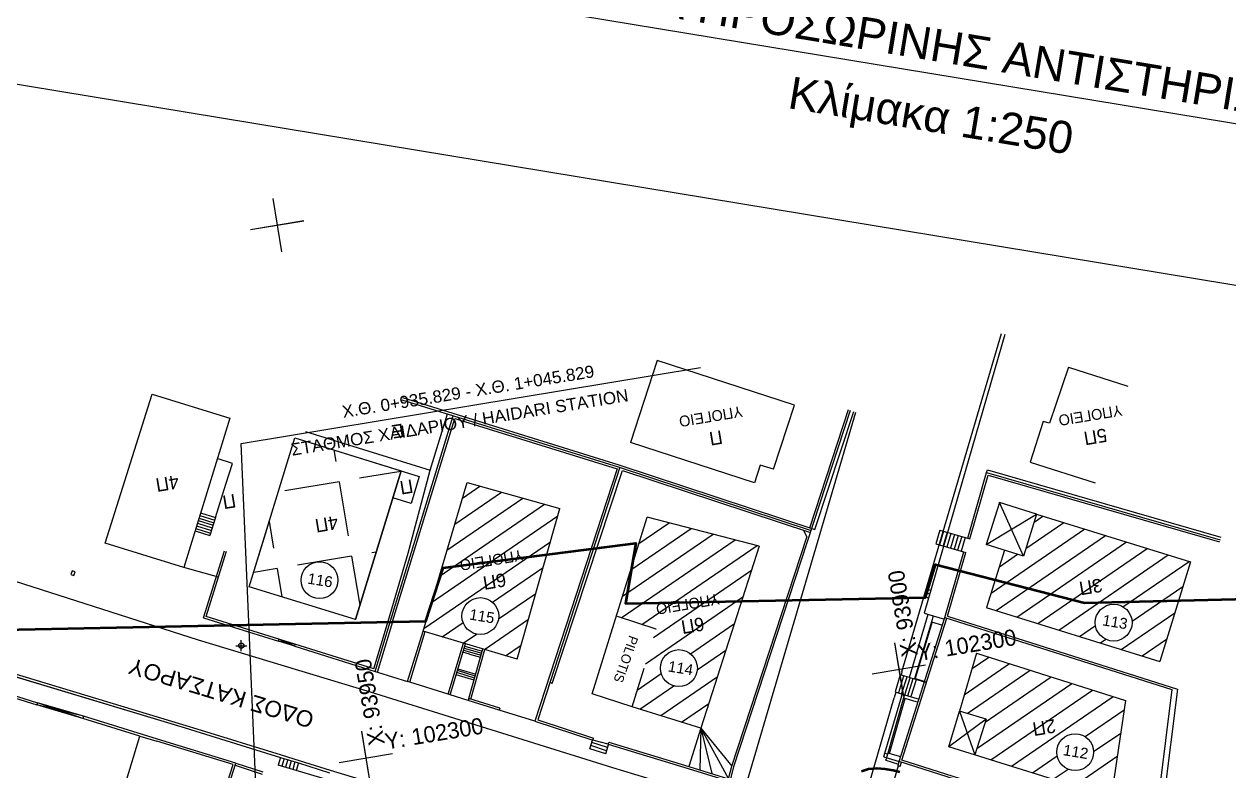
# Model space of a CAD drawing. Header units: metres. Extents: x 93017 to 94633, y 101979 to 102793.
# Drawn here: x 94074.48 to 94096.77, y 102369.4 to 102383.22 of the extents above; entities that cross this region are included whole.
import ezdxf
from ezdxf.enums import TextEntityAlignment as Align

# ---------------------------------------------------------------- set-up
doc = ezdxf.new("R2010")
doc.units = ezdxf.units.M
doc.header["$LTSCALE"] = 0.75
doc.header["$MEASUREMENT"] = 0
doc.header["$PDMODE"] = 34
doc.header["$PDSIZE"] = 0.1
doc.linetypes.add('DIAK1-1', pattern=[2, 1, -1])
for name, color, linetype in [('CG_DIAF', 253, 'Continuous'), ('CG_FREATIO', 252, 'Continuous'), ('CG_KG', 253, 'KG'), ('CG_KR', 253, 'Continuous'), ('CG_KT', 253, 'Continuous'), ('CG_KTISMATA_TXT', 252, 'Continuous'), ('CG_MD', 253, 'Continuous'), ('CG_MD_FRA', 253, 'Continuous'), ('CG_SBL_BS', 253, 'Continuous'), ('CG_SBL_PR', 253, 'Continuous'), ('CG_SK', 253, 'Continuous'), ('CG_STA-KYK', 8, 'Continuous'), ('CG_STA-SHM', 8, 'Continuous'), ('GEOLOGY', 7, 'Continuous'), ('GSLAYER', 7, 'Continuous'), ('HATCH DIAKINDYNEYSHS', 112, 'Continuous'), ('KANABOS', 8, 'Continuous'), ('LEZANTES', 6, 'Continuous'), ('NORTH', 8, 'Continuous'), ('OD_TEC', 7, 'Continuous'), ('OTM Solid 252', 252, 'Continuous'), ('OTM Text 0.25', 2, 'Continuous'), ('OTM Title + Pinakida', 7, 'Continuous'), ('ΖΩΝΗ ΕΠΙΡΡΟΗΣ', 1, 'Continuous'), ('ΚΤΗΡΙΑ', 7, 'Continuous')]:
    doc.layers.add(name, color=color, linetype=linetype)
doc.styles.add('ARIAL', font='ARIAL.TTF')
doc.styles.add('Arial Greek', font='ARIAL.TTF')
doc.styles.add('GRSIMP', font='grsimp')
doc.styles.add('KTISMATA', font='win-sim.shx')
doc.linetypes.add('KG', pattern='A,5,-0.5,[114,OrizLt.shx,S=1,R=0,X=0,Y=0.5],-0.5', length=6)
doc.linetypes.add('P3', pattern='A,1e-05,[114,OrizLt.shx,S=0.5,R=0,X=0,Y=0],-0.5,[114,OrizLt.shx,S=0.5,R=0,X=0,Y=0],-0.5,[114,OrizLt.shx,S=1,R=0,X=0,Y=0],-0.5', length=1.50001)
pattern_1 = [(214.4408012, (109260.27855, 125634.61407), (0.1795635333, -0.2618457323), [])]

# ---------------------------------------------------------------- blocks, each defined once
blk = doc.blocks.new('SHM_STA')
at = {"layer": 'CG_STA-KYK'}
blk.add_circle((0, 0), 0.4, dxfattribs=at)
at = {"layer": 'CG_STA-SHM'}
blk.add_point((0, 0), dxfattribs=at)
blk = doc.blocks.new('ARI_KAN')
at = {"layer": 'OTM Solid 252', "style": 'GRSIMP'}
blk.add_text('X:', height=1.5, rotation=90, dxfattribs=at).set_placement((1.2, 1), align=Align.MIDDLE_LEFT)
blk.add_text('Y:', height=1.5, dxfattribs=at).set_placement((2, 1.2), align=Align.MIDDLE_LEFT)
blk.add_attdef('X', text='', height=1.5, rotation=90, dxfattribs=at).set_placement((1.2, 3.5), align=Align.MIDDLE_LEFT)
blk.add_attdef('Y', text='', height=1.5, dxfattribs=at).set_placement((4.5, 1.2), align=Align.MIDDLE_LEFT)
blk = doc.blocks.new('cross')
at = {"layer": 'GEOLOGY', "color": 6}
for p, q in [((11345.51, -2144.54), (11345.51, -2149.54)), ((11343.01, -2147.04), (11348.01, -2147.04))]:
    blk.add_line(p, q, dxfattribs=at)

msp = doc.modelspace()

# ---------------------------------------------------------------- hatches: boundary and pattern name
at = {"layer": 'HATCH DIAKINDYNEYSHS', "ltscale": 15}
h = msp.add_hatch(dxfattribs=at)
h.set_pattern_fill('ANSI31', color=256, scale=0.1, angle=529.4408, style=0)
h.set_pattern_definition(pattern_1)
h.paths.add_polyline_path([(94095.493, 102371.425), (94095.84, 102372.552), (94094.1, 102372.509), (94092.448, 102372.934), (94092.289, 102372.421)])
h.paths.add_polyline_path([(94094.302, 102372.087, -1), (94094.975, 102372.199, -1)], flags=16)
h.paths.add_polyline_path([(94094.1, 102372.509), (94095.84, 102372.552), (94096.06, 102373.268), (94093.213, 102374.153), (94092.97, 102373.373), (94092.619, 102373.483), (94092.448, 102372.934)])
h.paths.add_polyline_path([(94087, 102370.191), (94087.753, 102372.539), (94085.607, 102372.495), (94085.729, 102373.205), (94085.436, 102372.261), (94086.17, 102372.023), (94085.729, 102370.586)])
h.paths.add_polyline_path([(94086.257, 102371.246, -1), (94086.93, 102371.358, -1)], flags=16)
h.paths.add_polyline_path([(94085.607, 102372.495), (94087.753, 102372.539), (94088.08, 102373.559), (94086.006, 102374.097), (94085.729, 102373.205)])
h.paths.add_polyline_path([(94083.599, 102371.467), (94084.147, 102373.402), (94082.23, 102373.155), (94081.912, 102372.169), (94081.858, 102371.988)])
h.paths.add_polyline_path([(94082.583, 102372.209, -1), (94083.256, 102372.321, -1)], flags=16)
h.paths.add_polyline_path([(94081.912, 102372.169), (94082.23, 102373.155), (94084.147, 102373.402), (94084.389, 102374.253), (94082.674, 102374.739)])
h.paths.add_polyline_path([(94094.9, 102372.045), (94094.384, 102371.96), (94094.334, 102372.26), (94094.85, 102372.346)], flags=8)
h.paths.add_polyline_path([(94094.47, 102373.038), (94093.9, 102372.944), (94093.962, 102372.574), (94094.532, 102372.669)], flags=24)
h.paths.add_polyline_path([(94086.855, 102371.204), (94086.339, 102371.119), (94086.29, 102371.416), (94086.805, 102371.501)], flags=8)
h.paths.add_polyline_path([(94087.36, 102372.737), (94086.106, 102372.529), (94086.155, 102372.233), (94087.41, 102372.441)], flags=24)
h.paths.add_polyline_path([(94087.105, 102372.322), (94086.536, 102372.227), (94086.597, 102371.857), (94087.167, 102371.952)], flags=24)
h.paths.add_polyline_path([(94083.18, 102372.168), (94082.662, 102372.082), (94082.613, 102372.382), (94083.13, 102372.468)], flags=8)
h.paths.add_polyline_path([(94083.729, 102373.55), (94082.475, 102373.342), (94082.524, 102373.046), (94083.779, 102373.254)], flags=24)
h.paths.add_polyline_path([(94083.436, 102373.138), (94082.866, 102373.043), (94082.928, 102372.673), (94083.497, 102372.768)], flags=24)
h.paths.add_polyline_path([(94080.204, 102372.832), (94079.688, 102372.746), (94079.638, 102373.046), (94080.154, 102373.132)], flags=9)
h.paths.add_polyline_path([(94086.008, 102376.621), (94078.702, 102375.42), (94078.76, 102375.065), (94086.066, 102376.266)], flags=9)
h.paths.add_polyline_path([(94080.329, 102374.199), (94079.76, 102374.104), (94079.821, 102373.734), (94080.391, 102373.829)], flags=9)
h = msp.add_hatch(dxfattribs=at)
h.set_pattern_fill('ANSI31', color=256, scale=0.1, angle=529.4408, style=0)
h.set_pattern_definition(pattern_1)
h.paths.add_polyline_path([(94094.703, 102365.768), (94095.257, 102367.619), (94092.711, 102368.443), (94091.318, 102368.895), (94090.623, 102367.451), (94090.563, 102367.223)])
h.paths.add_polyline_path([(94093.365, 102367.069, -1), (94094.038, 102367.181, -1)], flags=16)
h.paths.add_polyline_path([(94092.277, 102370.356), (94092.071, 102369.696), (94094.594, 102368.909), (94094.858, 102370.702), (94092.103, 102371.578), (94091.784, 102370.502)])
h.paths.add_polyline_path([(94094.264, 102369.801, -1), (94093.591, 102369.69, -1)], flags=16)
h.paths.add_polyline_path([(94093.962, 102367.028), (94093.485, 102366.948), (94093.435, 102367.245), (94093.913, 102367.324)], flags=8)
h.paths.add_polyline_path([(94093.059, 102367.485), (94092.489, 102367.39), (94092.55, 102367.02), (94093.12, 102367.115)], flags=24)
h.paths.add_polyline_path([(94094.188, 102369.648), (94093.674, 102369.563), (94093.625, 102369.859), (94094.139, 102369.945)], flags=8)
h.paths.add_polyline_path([(94093.608, 102370.433), (94093.039, 102370.339), (94093.1, 102369.969), (94093.67, 102370.063)], flags=24)
at = {"layer": 'NORTH'}
h = msp.add_hatch(dxfattribs=at)
h.set_pattern_fill('ANGLE', color=256, scale=0.2, angle=189.4408, style=0)
h.set_pattern_definition([(189.440801, (109260.2786, 125634.6141), (0.22914778, -1.37807848), [1.016, -0.381]), (279.440801, (109260.2786, 125634.6141), (1.37807848, 0.22914778), [1.016, -0.381])])
edge = h.paths.add_edge_path(flags=16)
edge.add_arc((94079.943, 102372.929), 0.341, 0, 360)
h.paths.add_polyline_path([(94080.606, 102372.203), (94078.642, 102372.803), (94079.486, 102375.566), (94081.454, 102374.955)])

# ---------------------------------------------------------------- linework, layer by layer
at = {"color": 7, "ltscale": 0.1}
msp.add_line((94068.687, 102386.037), (94118.401, 102377.83), dxfattribs=at)
at = {"layer": 'CG_DIAF', "linetype": 'DIAK1-1'}
for p, q in [((94086.17, 102372.023), (94085.436, 102372.261)), ((94085.729, 102370.586), (94086.17, 102372.023))]:
    msp.add_line(p, q, dxfattribs=at)
at = {"layer": 'CG_DIAF'}
for p, q in [((94091.441, 102372.107), (94091.473, 102372.097)), ((94075.827, 102367.444), (94076.616, 102370.041))]:
    msp.add_line(p, q, dxfattribs=at)
at = {"layer": 'CG_FREATIO'}
for p, q in [((94091.234, 102372.668), (94091.151, 102372.692)), ((94091.254, 102372.735), (94091.171, 102372.76)), ((94091.215, 102372.598), (94091.131, 102372.623))]:
    msp.add_line(p, q, dxfattribs=at)
msp.add_lwpolyline([(94075.418, 102373.084), (94075.367, 102373.103), (94075.343, 102373.037), (94075.394, 102373.018)], close=True, dxfattribs=at)
at = {"layer": 'CG_KG'}
for p, q in [((94078.072, 102372.982), (94077.432, 102373.165)), ((94081.013, 102371.226), (94081.574, 102371.051)), ((94082.696, 102370.702), (94082.359, 102370.809)), ((94083.929, 102370.318), (94083.27, 102370.523)), ((94085.285, 102369.891), (94085.001, 102369.967)), ((94090.651, 102369.492), (94090.563, 102369.197))]:
    msp.add_line(p, q, dxfattribs=at)
at = {"layer": 'CG_KR'}
for p, q in [((94090.722, 102371.23), (94092.562, 102377.495)), ((94092.623, 102377.478), (94091.215, 102372.598)), ((94087.834, 102369.117), (94089.868, 102376.038)), ((94073.158, 102373.276), (94077.699, 102371.827)), ((94091.215, 102372.598), (94091.131, 102372.321)), ((94090.859, 102371.129), (94091.209, 102372.298)), ((94091.131, 102372.321), (94091.507, 102372.208)), ((94091.267, 102372.159), (94090.951, 102371.102)), ((94077.699, 102371.827), (94080.883, 102370.86)), ((94090.722, 102371.23), (94090.704, 102371.171)), ((94090.859, 102371.129), (94090.951, 102371.102)), ((94082.321, 102370.821), (94081.613, 102371.039)), ((94090.951, 102371.102), (94091.157, 102371.04)), ((94080.883, 102370.86), (94085.362, 102369.464)), ((94089.364, 102366.589), (94090.578, 102370.748)), ((94090.611, 102370.856), (94090.578, 102370.748)), ((94085.362, 102369.464), (94087.194, 102368.906))]:
    msp.add_line(p, q, dxfattribs=at)
at = {"layer": 'CG_KR', "flags": 128}
for points in [[(94079.354, 102343.79, 0.000001), (94076.787, 102345.638, 0.000007)], [(94078.306, 102345.533, -0.000003), (94080.419, 102344.009, -0.000361)]]:
    msp.add_lwpolyline(points, format="xyb", dxfattribs=at)
at = {"layer": 'CG_KR'}
msp.add_lwpolyline([(94091.278, 102372.155), (94090.966, 102371.11), (94091.153, 102371.054)], dxfattribs=at)
at = {"layer": 'CG_KT'}
for p, q in [((94086.189, 102376.998), (94085.696, 102375.478)), ((94088.732, 102376.169), (94086.189, 102376.998)), ((94093.801, 102376.871), (94093.455, 102375.834)), ((94093.801, 102376.871), (94094.901, 102376.523)), ((94075.976, 102373.617), (94076.843, 102376.375)), ((94076.843, 102376.375), (94078.281, 102375.929)), ((94088.346, 102374.981), (94088.732, 102376.169)), ((94078.281, 102375.929), (94077.432, 102373.165, 12.484)), ((94081.989, 102374.968), (94082.311, 102376.007)), ((94093.336, 102375.867), (94093.096, 102375.112)), ((94093.455, 102375.834), (94093.336, 102375.867)), ((94079.685, 102375.684), (94081.989, 102374.968)), ((94078.642, 102372.803), (94079.486, 102375.566)), ((94079.486, 102375.566), (94081.79, 102374.85)), ((94087.992, 102374.732), (94085.696, 102375.478)), ((94078.332, 102375.09), (94078.05, 102375.179)), ((94078.212, 102374.709), (94078.332, 102375.09)), ((94080.606, 102372.203), (94081.454, 102374.955)), ((94088.099, 102375.061), (94087.992, 102374.732)), ((94088.346, 102374.981), (94088.099, 102375.061)), ((94093.096, 102375.112), (94094.297, 102374.732)), ((94078.018, 102374.088), (94078.212, 102374.709)), ((94081.79, 102374.85), (94081.636, 102374.35)), ((94081.858, 102371.988), (94082.674, 102374.739)), ((94082.674, 102374.739), (94084.389, 102374.253)), ((94081.636, 102374.35), (94081.3, 102374.453)), ((94083.599, 102371.467), (94084.389, 102374.253)), ((94077.742, 102374.175), (94078.018, 102374.088)), ((94084.99, 102370.826), (94086.006, 102374.097)), ((94088.08, 102373.559), (94086.006, 102374.097)), ((94093.213, 102374.153), (94096.06, 102373.268)), ((94078.642, 102372.803), (94078.991, 102373.949)), ((94077.432, 102373.165), (94075.976, 102373.617)), ((94088.08, 102373.559), (94087, 102370.191)), ((94092.619, 102373.483), (94092.289, 102372.421)), ((94096.06, 102373.268), (94095.493, 102371.425)), ((94080.606, 102372.203), (94078.642, 102372.803)), ((94092.277, 102372.425), (94095.493, 102371.425)), ((94083.599, 102371.467), (94081.858, 102371.988)), ((94092.103, 102371.578), (94091.784, 102370.502)), ((94092.103, 102371.578), (94094.858, 102370.702)), ((94085.729, 102370.586), (94084.99, 102370.826)), ((94094.858, 102370.702), (94094.594, 102368.909)), ((94087, 102370.191), (94085.729, 102370.586)), ((94092.277, 102370.356), (94091.784, 102370.502)), ((94092.277, 102370.356), (94092.071, 102369.696)), ((94094.594, 102368.909), (94091.59, 102369.846))]:
    msp.add_line(p, q, dxfattribs=at)
at = {"layer": 'CG_MD'}
for p, q in [((94081.464, 102376.27), (94085.469, 102375.028)), ((94081.476, 102376.308), (94085.481, 102375.066)), ((94087.611, 102369.477), (94089.772, 102376.076)), ((94089.017, 102373.898), (94089.735, 102376.091)), ((94089.112, 102373.867), (94089.828, 102376.054)), ((94081.258, 102372.174), (94082.419, 102375.974)), ((94081.296, 102372.162), (94082.446, 102375.923)), ((94082.446, 102375.923), (94085.449, 102374.992)), ((94081.584, 102373.431), (94081.989, 102374.968)), ((94085.449, 102374.992), (94083.929, 102370.318)), ((94085.5, 102375.018), (94083.98, 102370.344)), ((94084.248, 102371.018), (94085.55, 102374.959)), ((94085.469, 102375.028), (94089.042, 102373.848)), ((94085.481, 102375.066), (94089.112, 102373.867)), ((94085.55, 102374.959), (94089.03, 102373.81)), ((94091.938, 102373.705), (94092.287, 102374.924)), ((94092.287, 102374.924), (94092.302, 102374.974)), ((94092.287, 102374.924), (94096.608, 102373.677)), ((94092.302, 102374.974), (94096.622, 102373.727)), ((94091.977, 102373.694), (94092.315, 102374.875)), ((94092.315, 102374.875), (94096.597, 102373.638)), ((94088.897, 102373.854), (94088.961, 102373.727)), ((94087.573, 102369.488, 13.836), (94088.961, 102373.727, 2.455)), ((94077.795, 102372.23), (94078.184, 102373.473)), ((94077.845, 102372.256), (94078.223, 102373.463)), ((94081.22, 102372.186), (94081.584, 102373.431)), ((94091.517, 102372.236), (94091.866, 102373.453)), ((94091.567, 102372.262), (94091.904, 102373.441)), ((94077.795, 102372.23), (94079.181, 102371.797)), ((94080.948, 102371.287), (94077.845, 102372.256)), ((94090.672, 102369.57), (94091.517, 102372.236)), ((94091.517, 102372.236), (94095.716, 102370.904)), ((94091.567, 102372.262), (94095.818, 102370.913)), ((94080.948, 102371.287), (94081.22, 102372.186)), ((94080.975, 102371.237), (94081.258, 102372.174)), ((94081.013, 102371.226), (94081.297, 102372.163)), ((94090.722, 102369.596), (94091.555, 102372.223)), ((94079.181, 102371.797), (94079.193, 102371.835)), ((94079.484, 102371.707), (94079.181, 102371.797)), ((94079.494, 102371.741), (94079.181, 102371.797)), ((94079.193, 102371.835), (94079.484, 102371.707)), ((94081.574, 102371.051), (94081.858, 102371.988)), ((94081.613, 102371.039), (94081.896, 102371.976)), ((94079.484, 102371.707), (94079.494, 102371.741)), ((94079.484, 102371.707), (94080.975, 102371.237, 12.796)), ((94082.321, 102370.821), (94082.606, 102371.764)), ((94082.359, 102370.809), (94082.644, 102371.752)), ((94082.708, 102370.741), (94082.967, 102371.656)), ((94082.746, 102370.729), (94083.005, 102371.644)), ((94073.754, 102371.362), (94077.472, 102370.24)), ((94073.243, 102371.121), (94074.721, 102370.661)), ((94073.231, 102371.083), (94074.71, 102370.623)), ((94081.613, 102371.039), (94081.574, 102371.051)), ((94084.248, 102371.018), (94084.204, 102371.032)), ((94095.818, 102370.913), (94094.793, 102362.709)), ((94082.359, 102370.809), (94082.321, 102370.821)), ((94082.708, 102370.741), (94082.696, 102370.702)), ((94083.27, 102370.523), (94082.696, 102370.702)), ((94083.282, 102370.561), (94082.708, 102370.741)), ((94090.406, 102369.726), (94090.719, 102370.79)), ((94090.719, 102370.79), (94090.727, 102370.819)), ((94090.727, 102370.819), (94091.038, 102370.726)), ((94090.767, 102370.807), (94090.75, 102370.749)), ((94090.75, 102370.749), (94091.02, 102370.668)), ((94074.721, 102370.661), (94074.71, 102370.623)), ((94075.563, 102370.371), (94074.71, 102370.623)), ((94075.575, 102370.409), (94074.71, 102370.623)), ((94075.575, 102370.409), (94074.721, 102370.661)), ((94075.563, 102370.371), (94074.721, 102370.661)), ((94083.282, 102370.561), (94083.27, 102370.523)), ((94075.575, 102370.409), (94075.563, 102370.371)), ((94076.616, 102370.041), (94075.563, 102370.371)), ((94076.943, 102369.984), (94075.575, 102370.409)), ((94077.472, 102370.24), (94077.671, 102370.18)), ((94083.929, 102370.318), (94085.001, 102369.967)), ((94083.98, 102370.344), (94085.014, 102370.005)), ((94076.616, 102370.041), (94076.931, 102369.946)), ((94077.458, 102370.193), (94077.657, 102370.133)), ((94077.671, 102370.18), (94079.235, 102369.695)), ((94085.001, 102369.967), (94085.014, 102370.005)), ((94078.344, 102369.516), (94076.931, 102369.946)), ((94078.395, 102369.543), (94076.943, 102369.984)), ((94085.285, 102369.891), (94085.297, 102369.929)), ((94085.285, 102369.891), (94086.764, 102369.443)), ((94085.297, 102369.929), (94086.776, 102369.481)), ((94079.22, 102369.648), (94079.553, 102369.546)), ((94079.235, 102369.695), (94079.567, 102369.592)), ((94079.567, 102369.592), (94080.143, 102369.41)), ((94090.386, 102369.659), (94090.406, 102369.726)), ((94090.386, 102369.659), (94090.672, 102369.57)), ((94090.406, 102369.726), (94090.454, 102369.713)), ((94090.426, 102369.595), (94090.44, 102369.642)), ((94090.426, 102369.595), (94090.659, 102369.522)), ((94090.459, 102369.728), (94090.435, 102369.644)), ((94090.699, 102369.657), (94090.459, 102369.728)), ((94090.651, 102369.492), (94090.672, 102369.57)), ((94095.364, 102368.082), (94090.672, 102369.57)), ((94090.689, 102369.482), (94090.71, 102369.558)), ((94095.369, 102368.122), (94090.722, 102369.596)), ((94077.88, 102368.062), (94078.344, 102369.516)), ((94077.919, 102368.05), (94078.395, 102369.543)), ((94078.383, 102369.505), (94078.883, 102369.341)), ((94078.395, 102369.543), (94078.895, 102369.379)), ((94079.553, 102369.546), (94080.129, 102369.364)), ((94080.143, 102369.41), (94081.218, 102369.084)), ((94086.764, 102369.443), (94087.541, 102369.203)), ((94086.776, 102369.481), (94087.512, 102369.254)), ((94087.512, 102369.254), (94087.573, 102369.488)), ((94087.541, 102369.203), (94087.611, 102369.477)), ((94090.689, 102369.482), (94090.651, 102369.492))]:
    msp.add_line(p, q, dxfattribs=at)
at = {"layer": 'CG_MD', "flags": 128}
for points in [[(94091.3, 102372.27), (94091.267, 102372.159), (94091.473, 102372.097)], [(94080.975, 102371.237), (94081.013, 102371.226)], [(94095.716, 102370.904), (94095.369, 102368.122)], [(94090.75, 102370.749), (94090.459, 102369.728)], [(94090.488, 102369.72), (94090.779, 102370.741)]]:
    msp.add_lwpolyline(points, dxfattribs=at)
at = {"layer": 'CG_MD_FRA'}
for p, q in [((94073.74, 102371.315), (94077.458, 102370.193)), ((94077.657, 102370.133), (94079.22, 102369.648))]:
    msp.add_line(p, q, dxfattribs=at)
at = {"layer": 'CG_SBL_BS'}
for p, q in [((94092.524, 102374.366), (94092.282, 102373.587)), ((94093.213, 102374.153), (94092.524, 102374.366)), ((94092.97, 102373.373), (94092.524, 102374.366)), ((94092.282, 102373.587), (94093.213, 102374.153)), ((94093.213, 102374.153), (94092.97, 102373.373)), ((94092.97, 102373.373), (94092.282, 102373.587)), ((94091.59, 102369.846), (94091.784, 102370.502)), ((94091.784, 102370.502), (94092.071, 102369.696)), ((94092.277, 102370.356), (94091.59, 102369.846))]:
    msp.add_line(p, q, dxfattribs=at)
at = {"layer": 'CG_SBL_PR', "linetype": 'P3', "flags": 128}
for points in [[(94073.74, 102371.315), (94077.458, 102370.193)], [(94077.657, 102370.133), (94079.22, 102369.648)]]:
    msp.add_lwpolyline(points, dxfattribs=at)
at = {"layer": 'CG_SK'}
for p, q in [((94077.698, 102374.032), (94077.973, 102373.945)), ((94077.713, 102374.079), (94077.988, 102373.993)), ((94077.728, 102374.127), (94078.003, 102374.041)), ((94078.018, 102374.088), (94077.913, 102373.755)), ((94077.639, 102373.84), (94077.913, 102373.755)), ((94077.654, 102373.888), (94077.928, 102373.802)), ((94077.669, 102373.936), (94077.943, 102373.85)), ((94077.682, 102373.984), (94077.958, 102373.898)), ((94091.423, 102373.853), (94091.349, 102373.601)), ((94091.49, 102373.834), (94091.416, 102373.582)), ((94091.423, 102373.853), (94091.977, 102373.694)), ((94091.557, 102373.815), (94091.483, 102373.562)), ((94091.625, 102373.795), (94091.551, 102373.543)), ((94091.349, 102373.601), (94091.904, 102373.441)), ((94091.692, 102373.776), (94091.618, 102373.524)), ((94091.759, 102373.757), (94091.685, 102373.504)), ((94091.827, 102373.737), (94091.752, 102373.485)), ((94091.894, 102373.718), (94091.82, 102373.466)), ((94082.721, 102371.558), (94082.596, 102371.595)), ((94082.607, 102371.631), (94082.934, 102371.539)), ((94082.619, 102371.67), (94082.945, 102371.578)), ((94082.63, 102371.708), (94082.955, 102371.616)), ((94082.721, 102371.558), (94082.923, 102371.501)), ((94082.803, 102371.078), (94082.47, 102371.178)), ((94082.814, 102371.116), (94082.482, 102371.217)), ((94082.825, 102371.155), (94082.494, 102371.255)), ((94082.503, 102371.286), (94082.835, 102371.192)), ((94090.687, 102371.177), (94090.598, 102370.86)), ((94090.751, 102371.155), (94090.656, 102370.841)), ((94090.859, 102371.129), (94090.687, 102371.177)), ((94090.715, 102370.822), (94090.817, 102371.141)), ((94090.772, 102370.805), (94090.874, 102371.124)), ((94090.83, 102370.788), (94090.932, 102371.107)), ((94090.891, 102370.782), (94090.989, 102371.09)), ((94090.598, 102370.86), (94090.727, 102370.819)), ((94087, 102370.191), (94086.776, 102369.481)), ((94087, 102370.191), (94086.984, 102369.417)), ((94087, 102370.191), (94087.573, 102369.488)), ((94087, 102370.191), (94087.512, 102369.254)), ((94087, 102370.191), (94087.205, 102369.349)), ((94084.943, 102369.808), (94084.996, 102369.969)), ((94085.239, 102369.714), (94084.943, 102369.808)), ((94085.256, 102369.772), (94084.962, 102369.866)), ((94085.274, 102369.831), (94084.981, 102369.924)), ((94085.239, 102369.714), (94085.292, 102369.889)), ((94079.22, 102369.648), (94079.178, 102369.506)), ((94079.287, 102369.628), (94079.245, 102369.487)), ((94079.354, 102369.607), (94079.312, 102369.467)), ((94079.42, 102369.587), (94079.379, 102369.447)), ((94079.487, 102369.566), (94079.446, 102369.427)), ((94080.447, 102369.129), (94079.178, 102369.506)), ((94079.553, 102369.546), (94079.512, 102369.407))]:
    msp.add_line(p, q, dxfattribs=at)
at = {"layer": 'GSLAYER', "color": 1, "lineweight": 50, "flags": 128}
msp.add_lwpolyline([(94090.684, 102369.377), (94090.557, 102369.406), (94090.413, 102369.43), (94090.255, 102369.443), (94090.103, 102369.432), (94089.971, 102369.389)], dxfattribs=at)
at = {"layer": 'KANABOS'}
for p, q in [((94079.078, 102379.995), (94079.242, 102379.009)), ((94078.667, 102379.42), (94079.653, 102379.584)), ((94090.583, 102371.771), (94090.747, 102370.784)), ((94090.172, 102371.196), (94091.158, 102371.36)), ((94080.718, 102370.131), (94080.882, 102369.144)), ((94080.307, 102369.555), (94081.294, 102369.719))]:
    msp.add_line(p, q, dxfattribs=at)
at = {"layer": 'NORTH'}
msp.add_lwpolyline([(94080.606, 102372.203), (94078.642, 102372.803), (94079.486, 102375.566), (94081.454, 102374.955), (94080.606, 102372.203)], dxfattribs=at)
at = {"layer": 'OD_TEC', "color": 8, "ltscale": 10}
msp.add_lwpolyline([(94079.094, 102361.518), (94078.491, 102375.461), (94078.491, 102375.461), (94086.996, 102376.868)], dxfattribs=at)
at = {"layer": 'OTM Text 0.25', "color": 7, "ltscale": 0.5}
msp.add_lwpolyline([(94057.071, 102384.966), (94111.785, 102375.933), (94105.122, 102335.576), (94050.409, 102344.609)], close=True, dxfattribs=at)
at = {"layer": 'ΖΩΝΗ ΕΠΙΡΡΟΗΣ', "color": 6, "lineweight": 50}
msp.add_lwpolyline([(94060.587, 102367.985), (94060.562, 102372.044), (94067.792, 102372.004), (94067.654, 102375.212), (94072.585, 102375.216), (94072.567, 102371.98), (94081.912, 102372.169), (94082.23, 102373.155), (94085.799, 102373.614), (94085.607, 102372.495), (94091.16, 102372.608), (94091.34, 102373.218), (94094.1, 102372.509), (94100.186, 102372.658), (94099.982, 102367.662)], dxfattribs=at)
at = {"layer": 'ΚΤΗΡΙΑ'}
for centre in [(94079.943, 102372.929), (94082.919, 102372.265), (94094.639, 102372.143), (94086.594, 102371.302), (94093.927, 102369.746)]:
    msp.add_circle(centre, 0.341, dxfattribs=at)

# ---------------------------------------------------------------- block references
at = {"layer": 'CG_STA-SHM', "xscale": 0.120000000013111, "yscale": 0.1187999999965541, "zscale": 0.12, "rotation": 189.4408011610518}
msp.add_blockref('SHM_STA', (94078.495, 102371.716), dxfattribs=at)
at = {"layer": 'GEOLOGY', "color": 33, "xscale": 0.2000000000122818, "yscale": 0.2000000000116415, "zscale": 0.2, "rotation": 9.440801161507581}
for p in [(91770.356, 102430.896), (91781.861, 102422.672), (91771.997, 102421.032)]:
    msp.add_blockref('cross', p, dxfattribs=at)
at = {"layer": 'KANABOS'}
ref = msp.add_blockref('ARI_KAN', (94090.665, 102371.278), dxfattribs=dict(at, xscale=0.2000000000122818, yscale=0.2000000000116415, zscale=0.2, rotation=9.440801161507581))
ref.add_attrib('X', '93900', dxfattribs={"layer": '0', "height": 0.3, "rotation": 99.4408, "style": 'GRSIMP'}).set_placement((94090.787, 102372.008), align=Align.MIDDLE_LEFT)
ref.add_attrib('Y', '102300', dxfattribs={"layer": '0', "height": 0.3, "rotation": 9.4408, "style": 'GRSIMP'}).set_placement((94091.513, 102371.662), align=Align.MIDDLE_LEFT)
ref = msp.add_blockref('ARI_KAN', (94080.8, 102369.637), dxfattribs=dict(at, xscale=0.2000000000122818, yscale=0.2000000000116415, zscale=0.2, rotation=9.440801161507581))
ref.add_attrib('X', '93950', dxfattribs={"layer": '0', "height": 0.3, "rotation": 99.4408, "style": 'GRSIMP'}).set_placement((94080.922, 102370.367), align=Align.MIDDLE_LEFT)
ref.add_attrib('Y', '102300', dxfattribs={"layer": '0', "height": 0.3, "rotation": 9.4408, "style": 'GRSIMP'}).set_placement((94081.649, 102370.022), align=Align.MIDDLE_LEFT)

# ---------------------------------------------------------------- texts
at = {"layer": 'CG_DIAF', "style": 'ARIAL'}
msp.add_text('ΟΔΟΣ ΚΑΤΣΑΡΟΥ', height=0.3, rotation=163.1757, dxfattribs=at).set_placement((94079.865, 102370.468))
at = {"layer": 'CG_KTISMATA_TXT', "style": 'KTISMATA'}
for s, height, rotation, p in [('ΥΠΟΓΕΙΟ', 0.2, 189.4408, (94087.185, 102375.958)), ('ΥΠΟΓΕΙΟ', 0.2, 189.4408, (94094.208, 102375.979)), ('E', 0.25, 189.4408, (94081.391, 102375.689)), ('Π', 0.25, 189.4408, (94087.279, 102375.562)), ('5Π', 0.25, 189.4408, (94094.302, 102375.583)), ('4Π', 0.25, 189.4408, (94077.127, 102374.72)), ('Π', 0.25, 189.4408, (94081.552, 102374.655)), ('Π', 0.25, 189.4408, (94078.273, 102374.385)), ('4Π', 0.25, 189.4408, (94080.075, 102373.967)), ('ΥΠΟΓΕΙΟ', 0.2, 189.4408, (94083.127, 102373.298)), ('6Π', 0.25, 189.4408, (94083.182, 102372.906)), ('3Π', 0.25, 189.4408, (94094.216, 102372.806)), ('ΥΠΟΓΕΙΟ', 0.2, 189.4408, (94086.758, 102372.485)), ('6Π', 0.25, 189.4408, (94086.851, 102372.089)), ('PILOTIS', 0.175, 250.5803, (94085.613, 102371.467)), ('2Π', 0.25, 189.4408, (94093.354, 102370.201))]:
    msp.add_text(s, height=height, rotation=rotation, dxfattribs=at).set_placement(p, align=Align.MIDDLE_CENTER)
at = {"layer": 'LEZANTES', "color": 7, "style": 'ARIAL'}
msp.add_text('Κλίμακα 1:250', height=0.59445, rotation=350.6259, dxfattribs=at).set_placement((94091.26, 102381.531), align=Align.MIDDLE_CENTER)
at = {"layer": 'OD_TEC', "color": 8, "style": 'ARIAL'}
for s, p in [('Χ.Θ. 0+935.829 - Χ.Θ. 1+045.829', (94082.711, 102376.311)), ('ΣΤΑΘΜΟΣ ΧΑΙΔΑΡΙΟΥ / HAIDARI STATION', (94082.554, 102375.738))]:
    msp.add_text(s, height=0.226, rotation=9.2184, dxfattribs=at).set_placement(p, align=Align.CENTER)
at = {"layer": 'OTM Title + Pinakida', "color": 7, "style": 'Arial Greek'}
msp.add_text('ΑΝΑΠΤΥΓΜΑ ΠΑΣΣΑΛΟΣΤΟΙΧΙΑΣ Ω/Σ, METΡΑ ΠΡΟΣΩΡΙΝΗΣ ΑΝΤΙΣΤΗΡΙΞΗΣ & ΧΩΡΟΘΕΤΗΣΗ ΟΡΓΑΝΩΝ ΓΔΠ - BOΡΕΙΑ ΠΑΡΕΙΑ', height=0.6, rotation=350.6259, dxfattribs=at).set_placement((94093.634, 102382.156), align=Align.CENTER)
at = {"layer": 'ΚΤΗΡΙΑ', "color": 7, "char_height": 0.2, "width": 0.54167, "attachment_point": 1, "rotation": 350.6609, "style": 'ARIAL'}
for s, insert in [('{\\fArial|b0|i0|c161|p34;116}', (94079.741, 102373.065)), ('{\\fArial|b0|i0|c161|p34;115}', (94082.736, 102372.4)), ('{\\fArial|b0|i0|c161|p34;113}', (94094.452, 102372.292)), ('{\\fArial|b0|i0|c161|p34;114}', (94086.412, 102371.439)), ('{\\fArial|b0|i0|c161|p34;112}', (94093.725, 102369.889))]:
    msp.add_mtext(s, dxfattribs=dict(at, insert=insert))

doc.saveas('drawing.dxf')
